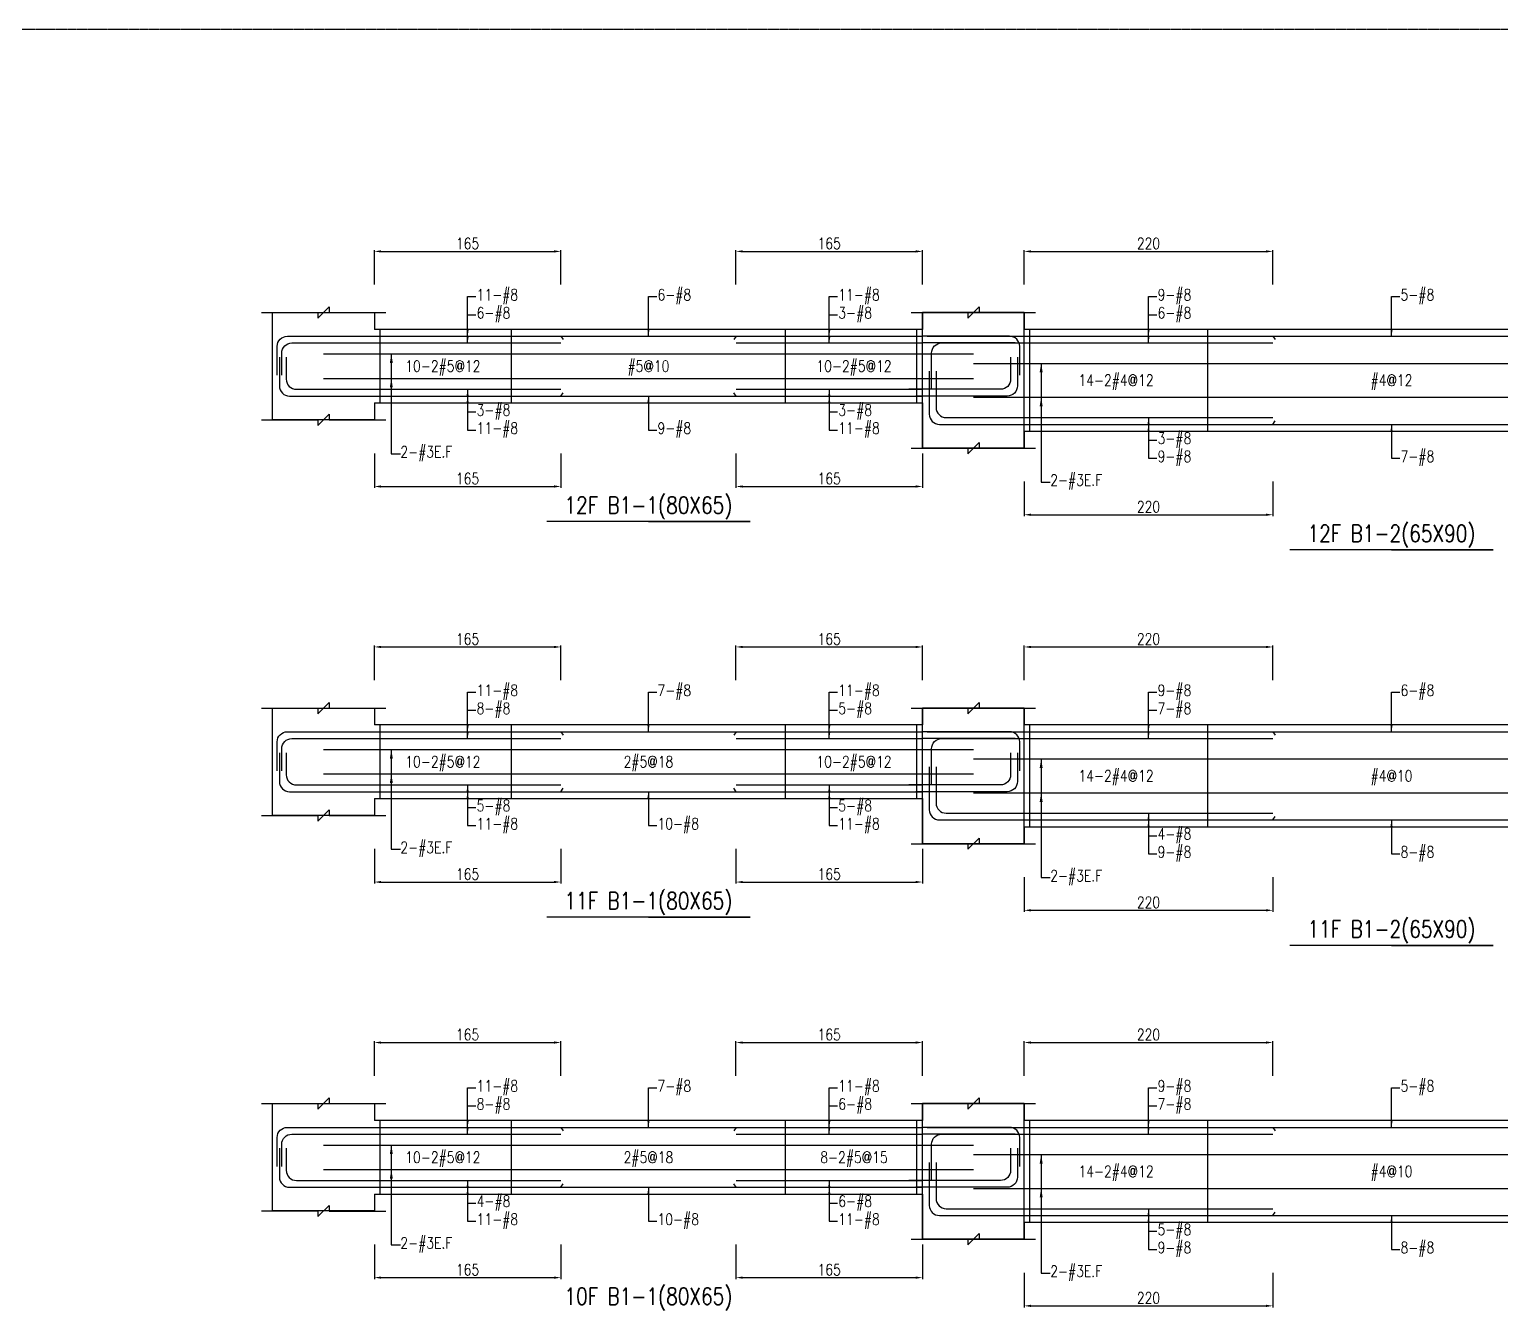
# Model space of a CAD drawing. Header units: millimetres. Extents: x 0 to 84580, y -12276 to 4373.
# Drawn here: x 32665 to 33967, y 935 to 2069 of the extents above; entities that cross this region are included whole.
import ezdxf
from ezdxf.enums import TextEntityAlignment as Align

# ---------------------------------------------------------------- set-up
doc = ezdxf.new("R2010")
doc.units = ezdxf.units.MM
doc.header["$MEASUREMENT"] = 0
doc.linetypes.add('CENTER', pattern=[2, 1.25, -0.25, 0.25, -0.25])
for name, color, linetype in [('S-DIM', 2, 'Continuous'), ('S-GRID', 1, 'CENTER'), ('S-LEADER', 2, 'Continuous'), ('S-RC', 130, 'Continuous'), ('S-REINF', 6, 'Continuous'), ('S-TEXT', 2, 'Continuous')]:
    doc.layers.add(name, color=color, linetype=linetype)
doc.styles.add('CS4', font='romans.shx', dxfattribs={"width": 0.8, "bigfont": 'lsp.shx'})
doc.styles.get("Standard").update_dxf_attribs({"font": 'arial.ttf'})
doc.dimstyles.new('ISO-25', dxfattribs={"dimtxt": 2.5, "dimasz": 2.5, "dimexe": 1.25, "dimexo": 0.625, "dimtad": 1, "dimtxsty": 'Standard', "dimcen": 2.5, "dimadec": 0, "dimazin": 0, "dimtfac": 1, "dimtmove": 0, "dimatfit": 3, "dimfxl": 0, "dimarcsym": 0})

# ---------------------------------------------------------------- blocks, each defined once
blk = doc.blocks.new('*D271')
at = {"layer": 'DEFPOINTS', "color": 0, "transparency": 16777216}
for p in [(33135.2, 1172.6), (32970.2, 1142.6), (33135.2, 1142.6)]:
    blk.add_point(p, dxfattribs=at)
at = {"layer": 'S-DIM', "color": 0, "lineweight": -2, "transparency": 16777216}
for p, q in [((32970.2, 1143.2), (32970.2, 1173.8)), ((32976.2, 1172.6), (33129.2, 1172.6)), ((33135.2, 1143.2), (33135.2, 1173.8))]:
    blk.add_line(p, q, dxfattribs=at)
at = {"layer": 'S-DIM', "color": 0, "transparency": 16777216}
for points in [[(32976.2, 1173.6), (32976.2, 1171.6), (32970.2, 1172.6)], [(33129.2, 1173.6), (33129.2, 1171.6), (33135.2, 1172.6)]]:
    blk.add_solid(points, dxfattribs=at)
at = {"layer": 'S-DIM', "color": 0, "transparency": 16777216, "insert": (33052.7, 1179.6), "char_height": 10, "attachment_point": 5, "style": 'CS4'}
blk.add_mtext('165', dxfattribs=at)
blk = doc.blocks.new('*D272')
at = {"layer": 'DEFPOINTS', "color": 0, "transparency": 16777216}
for p in [(33455.2, 1172.6), (33290.2, 1142.6), (33455.2, 1142.6)]:
    blk.add_point(p, dxfattribs=at)
at = {"layer": 'S-DIM', "color": 0, "lineweight": -2, "transparency": 16777216}
for p, q in [((33290.2, 1143.2), (33290.2, 1173.8)), ((33296.2, 1172.6), (33449.2, 1172.6)), ((33455.2, 1143.2), (33455.2, 1173.8))]:
    blk.add_line(p, q, dxfattribs=at)
at = {"layer": 'S-DIM', "color": 0, "transparency": 16777216}
for points in [[(33296.2, 1173.6), (33296.2, 1171.6), (33290.2, 1172.6)], [(33449.2, 1173.6), (33449.2, 1171.6), (33455.2, 1172.6)]]:
    blk.add_solid(points, dxfattribs=at)
at = {"layer": 'S-DIM', "color": 0, "transparency": 16777216, "insert": (33372.7, 1179.6), "char_height": 10, "attachment_point": 5, "style": 'CS4'}
blk.add_mtext('165', dxfattribs=at)
blk = doc.blocks.new('*D273')
at = {"layer": 'DEFPOINTS', "color": 0, "transparency": 16777216}
for p in [(32970.2, 994.6), (33135.2, 994.6), (33135.2, 964.6)]:
    blk.add_point(p, dxfattribs=at)
at = {"layer": 'S-DIM', "color": 0, "lineweight": -2, "transparency": 16777216}
for p, q in [((32970.2, 993.9), (32970.2, 963.3)), ((33135.2, 993.9), (33135.2, 963.3)), ((32976.2, 964.6), (33129.2, 964.6))]:
    blk.add_line(p, q, dxfattribs=at)
at = {"layer": 'S-DIM', "color": 0, "transparency": 16777216}
for points in [[(32976.2, 965.6), (32976.2, 963.6), (32970.2, 964.6)], [(33129.2, 965.6), (33129.2, 963.6), (33135.2, 964.6)]]:
    blk.add_solid(points, dxfattribs=at)
at = {"layer": 'S-DIM', "color": 0, "transparency": 16777216, "insert": (33052.7, 971.6), "char_height": 10, "attachment_point": 5, "style": 'CS4'}
blk.add_mtext('165', dxfattribs=at)
blk = doc.blocks.new('*D274')
at = {"layer": 'DEFPOINTS', "color": 0, "transparency": 16777216}
for p in [(33290.2, 994.6), (33455.2, 994.6), (33455.2, 964.6)]:
    blk.add_point(p, dxfattribs=at)
at = {"layer": 'S-DIM', "color": 0, "lineweight": -2, "transparency": 16777216}
for p, q in [((33290.2, 993.9), (33290.2, 963.3)), ((33455.2, 993.9), (33455.2, 963.3)), ((33296.2, 964.6), (33449.2, 964.6))]:
    blk.add_line(p, q, dxfattribs=at)
at = {"layer": 'S-DIM', "color": 0, "transparency": 16777216}
for points in [[(33296.2, 965.6), (33296.2, 963.6), (33290.2, 964.6)], [(33449.2, 965.6), (33449.2, 963.6), (33455.2, 964.6)]]:
    blk.add_solid(points, dxfattribs=at)
at = {"layer": 'S-DIM', "color": 0, "transparency": 16777216, "insert": (33372.7, 971.6), "char_height": 10, "attachment_point": 5, "style": 'CS4'}
blk.add_mtext('165', dxfattribs=at)
blk = doc.blocks.new('*D275')
at = {"layer": 'DEFPOINTS', "color": 0, "transparency": 16777216}
for p in [(33135.2, 1522.6), (32970.2, 1492.6), (33135.2, 1492.6)]:
    blk.add_point(p, dxfattribs=at)
at = {"layer": 'S-DIM', "color": 0, "lineweight": -2, "transparency": 16777216}
for p, q in [((32970.2, 1493.2), (32970.2, 1523.8)), ((33135.2, 1493.2), (33135.2, 1523.8)), ((32976.2, 1522.6), (33129.2, 1522.6))]:
    blk.add_line(p, q, dxfattribs=at)
at = {"layer": 'S-DIM', "color": 0, "transparency": 16777216}
for points in [[(32976.2, 1523.6), (32976.2, 1521.6), (32970.2, 1522.6)], [(33129.2, 1523.6), (33129.2, 1521.6), (33135.2, 1522.6)]]:
    blk.add_solid(points, dxfattribs=at)
at = {"layer": 'S-DIM', "color": 0, "transparency": 16777216, "insert": (33052.7, 1529.6), "char_height": 10, "attachment_point": 5, "style": 'CS4'}
blk.add_mtext('165', dxfattribs=at)
blk = doc.blocks.new('*D276')
at = {"layer": 'DEFPOINTS', "color": 0, "transparency": 16777216}
for p in [(33455.2, 1522.6), (33290.2, 1492.6), (33455.2, 1492.6)]:
    blk.add_point(p, dxfattribs=at)
at = {"layer": 'S-DIM', "color": 0, "lineweight": -2, "transparency": 16777216}
for p, q in [((33290.2, 1493.2), (33290.2, 1523.8)), ((33455.2, 1493.2), (33455.2, 1523.8)), ((33296.2, 1522.6), (33449.2, 1522.6))]:
    blk.add_line(p, q, dxfattribs=at)
at = {"layer": 'S-DIM', "color": 0, "transparency": 16777216}
for points in [[(33296.2, 1523.6), (33296.2, 1521.6), (33290.2, 1522.6)], [(33449.2, 1523.6), (33449.2, 1521.6), (33455.2, 1522.6)]]:
    blk.add_solid(points, dxfattribs=at)
at = {"layer": 'S-DIM', "color": 0, "transparency": 16777216, "insert": (33372.7, 1529.6), "char_height": 10, "attachment_point": 5, "style": 'CS4'}
blk.add_mtext('165', dxfattribs=at)
blk = doc.blocks.new('*D277')
at = {"layer": 'DEFPOINTS', "color": 0, "transparency": 16777216}
for p in [(32970.2, 1344.6), (33135.2, 1344.6), (33135.2, 1314.6)]:
    blk.add_point(p, dxfattribs=at)
at = {"layer": 'S-DIM', "color": 0, "lineweight": -2, "transparency": 16777216}
for p, q in [((32970.2, 1343.9), (32970.2, 1313.3)), ((33135.2, 1343.9), (33135.2, 1313.3)), ((32976.2, 1314.6), (33129.2, 1314.6))]:
    blk.add_line(p, q, dxfattribs=at)
at = {"layer": 'S-DIM', "color": 0, "transparency": 16777216}
for points in [[(32976.2, 1315.6), (32976.2, 1313.6), (32970.2, 1314.6)], [(33129.2, 1315.6), (33129.2, 1313.6), (33135.2, 1314.6)]]:
    blk.add_solid(points, dxfattribs=at)
at = {"layer": 'S-DIM', "color": 0, "transparency": 16777216, "insert": (33052.7, 1321.6), "char_height": 10, "attachment_point": 5, "style": 'CS4'}
blk.add_mtext('165', dxfattribs=at)
blk = doc.blocks.new('*D278')
at = {"layer": 'DEFPOINTS', "color": 0, "transparency": 16777216}
for p in [(33290.2, 1344.6), (33455.2, 1344.6), (33455.2, 1314.6)]:
    blk.add_point(p, dxfattribs=at)
at = {"layer": 'S-DIM', "color": 0, "lineweight": -2, "transparency": 16777216}
for p, q in [((33290.2, 1343.9), (33290.2, 1313.3)), ((33455.2, 1343.9), (33455.2, 1313.3)), ((33296.2, 1314.6), (33449.2, 1314.6))]:
    blk.add_line(p, q, dxfattribs=at)
at = {"layer": 'S-DIM', "color": 0, "transparency": 16777216}
for points in [[(33296.2, 1315.6), (33296.2, 1313.6), (33290.2, 1314.6)], [(33449.2, 1315.6), (33449.2, 1313.6), (33455.2, 1314.6)]]:
    blk.add_solid(points, dxfattribs=at)
at = {"layer": 'S-DIM', "color": 0, "transparency": 16777216, "insert": (33372.7, 1321.6), "char_height": 10, "attachment_point": 5, "style": 'CS4'}
blk.add_mtext('165', dxfattribs=at)
blk = doc.blocks.new('*D279')
at = {"layer": 'DEFPOINTS', "color": 0, "transparency": 16777216}
for p in [(33135.2, 1872.6), (32970.2, 1842.6), (33135.2, 1842.6)]:
    blk.add_point(p, dxfattribs=at)
at = {"layer": 'S-DIM', "color": 0, "lineweight": -2, "transparency": 16777216}
for p, q in [((32970.2, 1843.2), (32970.2, 1873.8)), ((32976.2, 1872.6), (33129.2, 1872.6)), ((33135.2, 1843.2), (33135.2, 1873.8))]:
    blk.add_line(p, q, dxfattribs=at)
at = {"layer": 'S-DIM', "color": 0, "transparency": 16777216}
for points in [[(32976.2, 1873.6), (32976.2, 1871.6), (32970.2, 1872.6)], [(33129.2, 1873.6), (33129.2, 1871.6), (33135.2, 1872.6)]]:
    blk.add_solid(points, dxfattribs=at)
at = {"layer": 'S-DIM', "color": 0, "transparency": 16777216, "insert": (33052.7, 1879.6), "char_height": 10, "attachment_point": 5, "style": 'CS4'}
blk.add_mtext('165', dxfattribs=at)
blk = doc.blocks.new('*D280')
at = {"layer": 'DEFPOINTS', "color": 0, "transparency": 16777216}
for p in [(33455.2, 1872.6), (33290.2, 1842.6), (33455.2, 1842.6)]:
    blk.add_point(p, dxfattribs=at)
at = {"layer": 'S-DIM', "color": 0, "lineweight": -2, "transparency": 16777216}
for p, q in [((33290.2, 1843.2), (33290.2, 1873.8)), ((33296.2, 1872.6), (33449.2, 1872.6)), ((33455.2, 1843.2), (33455.2, 1873.8))]:
    blk.add_line(p, q, dxfattribs=at)
at = {"layer": 'S-DIM', "color": 0, "transparency": 16777216}
for points in [[(33296.2, 1873.6), (33296.2, 1871.6), (33290.2, 1872.6)], [(33449.2, 1873.6), (33449.2, 1871.6), (33455.2, 1872.6)]]:
    blk.add_solid(points, dxfattribs=at)
at = {"layer": 'S-DIM', "color": 0, "transparency": 16777216, "insert": (33372.7, 1879.6), "char_height": 10, "attachment_point": 5, "style": 'CS4'}
blk.add_mtext('165', dxfattribs=at)
blk = doc.blocks.new('*D281')
at = {"layer": 'DEFPOINTS', "color": 0, "transparency": 16777216}
for p in [(32970.2, 1694.6), (33135.2, 1694.6), (33135.2, 1664.6)]:
    blk.add_point(p, dxfattribs=at)
at = {"layer": 'S-DIM', "color": 0, "lineweight": -2, "transparency": 16777216}
for p, q in [((32970.2, 1693.9), (32970.2, 1663.3)), ((33135.2, 1693.9), (33135.2, 1663.3)), ((32976.2, 1664.6), (33129.2, 1664.6))]:
    blk.add_line(p, q, dxfattribs=at)
at = {"layer": 'S-DIM', "color": 0, "transparency": 16777216}
for points in [[(32976.2, 1665.6), (32976.2, 1663.6), (32970.2, 1664.6)], [(33129.2, 1665.6), (33129.2, 1663.6), (33135.2, 1664.6)]]:
    blk.add_solid(points, dxfattribs=at)
at = {"layer": 'S-DIM', "color": 0, "transparency": 16777216, "insert": (33052.7, 1671.6), "char_height": 10, "attachment_point": 5, "style": 'CS4'}
blk.add_mtext('165', dxfattribs=at)
blk = doc.blocks.new('*D282')
at = {"layer": 'DEFPOINTS', "color": 0, "transparency": 16777216}
for p in [(33290.2, 1694.6), (33455.2, 1694.6), (33455.2, 1664.6)]:
    blk.add_point(p, dxfattribs=at)
at = {"layer": 'S-DIM', "color": 0, "lineweight": -2, "transparency": 16777216}
for p, q in [((33290.2, 1693.9), (33290.2, 1663.3)), ((33455.2, 1693.9), (33455.2, 1663.3)), ((33296.2, 1664.6), (33449.2, 1664.6))]:
    blk.add_line(p, q, dxfattribs=at)
at = {"layer": 'S-DIM', "color": 0, "transparency": 16777216}
for points in [[(33296.2, 1665.6), (33296.2, 1663.6), (33290.2, 1664.6)], [(33449.2, 1665.6), (33449.2, 1663.6), (33455.2, 1664.6)]]:
    blk.add_solid(points, dxfattribs=at)
at = {"layer": 'S-DIM', "color": 0, "transparency": 16777216, "insert": (33372.7, 1671.6), "char_height": 10, "attachment_point": 5, "style": 'CS4'}
blk.add_mtext('165', dxfattribs=at)
blk = doc.blocks.new('*D219')
at = {"layer": 'DEFPOINTS', "color": 0, "transparency": 16777216}
for p in [(33765.2, 1172.6), (33545.2, 1142.6), (33765.2, 1142.6)]:
    blk.add_point(p, dxfattribs=at)
at = {"layer": 'S-DIM', "color": 0, "lineweight": -2, "transparency": 16777216}
for p, q in [((33545.2, 1143.2), (33545.2, 1173.8)), ((33551.2, 1172.6), (33759.2, 1172.6)), ((33765.2, 1143.2), (33765.2, 1173.8))]:
    blk.add_line(p, q, dxfattribs=at)
at = {"layer": 'S-DIM', "color": 0, "transparency": 16777216}
for points in [[(33551.2, 1173.6), (33551.2, 1171.6), (33545.2, 1172.6)], [(33759.2, 1173.6), (33759.2, 1171.6), (33765.2, 1172.6)]]:
    blk.add_solid(points, dxfattribs=at)
at = {"layer": 'S-DIM', "color": 0, "transparency": 16777216, "insert": (33655.2, 1179.6), "char_height": 10, "attachment_point": 5, "style": 'CS4'}
blk.add_mtext('220', dxfattribs=at)
blk = doc.blocks.new('*D221')
at = {"layer": 'DEFPOINTS', "color": 0, "transparency": 16777216}
for p in [(33545.2, 969.6), (33765.2, 969.6), (33765.2, 939.6)]:
    blk.add_point(p, dxfattribs=at)
at = {"layer": 'S-DIM', "color": 0, "lineweight": -2, "transparency": 16777216}
for p, q in [((33545.2, 968.9), (33545.2, 938.3)), ((33765.2, 968.9), (33765.2, 938.3)), ((33551.2, 939.6), (33759.2, 939.6))]:
    blk.add_line(p, q, dxfattribs=at)
at = {"layer": 'S-DIM', "color": 0, "transparency": 16777216}
for points in [[(33551.2, 940.6), (33551.2, 938.6), (33545.2, 939.6)], [(33759.2, 940.6), (33759.2, 938.6), (33765.2, 939.6)]]:
    blk.add_solid(points, dxfattribs=at)
at = {"layer": 'S-DIM', "color": 0, "transparency": 16777216, "insert": (33655.2, 946.6), "char_height": 10, "attachment_point": 5, "style": 'CS4'}
blk.add_mtext('220', dxfattribs=at)
blk = doc.blocks.new('*D223')
at = {"layer": 'DEFPOINTS', "color": 0, "transparency": 16777216}
for p in [(33765.2, 1522.6), (33545.2, 1492.6), (33765.2, 1492.6)]:
    blk.add_point(p, dxfattribs=at)
at = {"layer": 'S-DIM', "color": 0, "lineweight": -2, "transparency": 16777216}
for p, q in [((33545.2, 1493.2), (33545.2, 1523.8)), ((33765.2, 1493.2), (33765.2, 1523.8)), ((33551.2, 1522.6), (33759.2, 1522.6))]:
    blk.add_line(p, q, dxfattribs=at)
at = {"layer": 'S-DIM', "color": 0, "transparency": 16777216}
for points in [[(33551.2, 1523.6), (33551.2, 1521.6), (33545.2, 1522.6)], [(33759.2, 1523.6), (33759.2, 1521.6), (33765.2, 1522.6)]]:
    blk.add_solid(points, dxfattribs=at)
at = {"layer": 'S-DIM', "color": 0, "transparency": 16777216, "insert": (33655.2, 1529.6), "char_height": 10, "attachment_point": 5, "style": 'CS4'}
blk.add_mtext('220', dxfattribs=at)
blk = doc.blocks.new('*D225')
at = {"layer": 'DEFPOINTS', "color": 0, "transparency": 16777216}
for p in [(33545.2, 1319.6), (33765.2, 1319.6), (33765.2, 1289.6)]:
    blk.add_point(p, dxfattribs=at)
at = {"layer": 'S-DIM', "color": 0, "lineweight": -2, "transparency": 16777216}
for p, q in [((33545.2, 1318.9), (33545.2, 1288.3)), ((33765.2, 1318.9), (33765.2, 1288.3)), ((33551.2, 1289.6), (33759.2, 1289.6))]:
    blk.add_line(p, q, dxfattribs=at)
at = {"layer": 'S-DIM', "color": 0, "transparency": 16777216}
for points in [[(33551.2, 1290.6), (33551.2, 1288.6), (33545.2, 1289.6)], [(33759.2, 1290.6), (33759.2, 1288.6), (33765.2, 1289.6)]]:
    blk.add_solid(points, dxfattribs=at)
at = {"layer": 'S-DIM', "color": 0, "transparency": 16777216, "insert": (33655.2, 1296.6), "char_height": 10, "attachment_point": 5, "style": 'CS4'}
blk.add_mtext('220', dxfattribs=at)
blk = doc.blocks.new('*D234')
at = {"layer": 'DEFPOINTS', "color": 0, "transparency": 16777216}
for p in [(33765.2, 1872.6), (33545.2, 1842.6), (33765.2, 1842.6)]:
    blk.add_point(p, dxfattribs=at)
at = {"layer": 'S-DIM', "color": 0, "lineweight": -2, "transparency": 16777216}
for p, q in [((33545.2, 1843.2), (33545.2, 1873.8)), ((33551.2, 1872.6), (33759.2, 1872.6)), ((33765.2, 1843.2), (33765.2, 1873.8))]:
    blk.add_line(p, q, dxfattribs=at)
at = {"layer": 'S-DIM', "color": 0, "transparency": 16777216}
for points in [[(33551.2, 1873.6), (33551.2, 1871.6), (33545.2, 1872.6)], [(33759.2, 1873.6), (33759.2, 1871.6), (33765.2, 1872.6)]]:
    blk.add_solid(points, dxfattribs=at)
at = {"layer": 'S-DIM', "color": 0, "transparency": 16777216, "insert": (33655.2, 1879.6), "char_height": 10, "attachment_point": 5, "style": 'CS4'}
blk.add_mtext('220', dxfattribs=at)
blk = doc.blocks.new('*D236')
at = {"layer": 'DEFPOINTS', "color": 0, "transparency": 16777216}
for p in [(33545.2, 1669.6), (33765.2, 1669.6), (33765.2, 1639.6)]:
    blk.add_point(p, dxfattribs=at)
at = {"layer": 'S-DIM', "color": 0, "lineweight": -2, "transparency": 16777216}
for p, q in [((33545.2, 1668.9), (33545.2, 1638.3)), ((33765.2, 1668.9), (33765.2, 1638.3)), ((33551.2, 1639.6), (33759.2, 1639.6))]:
    blk.add_line(p, q, dxfattribs=at)
at = {"layer": 'S-DIM', "color": 0, "transparency": 16777216}
for points in [[(33551.2, 1640.6), (33551.2, 1638.6), (33545.2, 1639.6)], [(33759.2, 1640.6), (33759.2, 1638.6), (33765.2, 1639.6)]]:
    blk.add_solid(points, dxfattribs=at)
at = {"layer": 'S-DIM', "color": 0, "transparency": 16777216, "insert": (33655.2, 1646.6), "char_height": 10, "attachment_point": 5, "style": 'CS4'}
blk.add_mtext('220', dxfattribs=at)

msp = doc.modelspace()

# ---------------------------------------------------------------- linework, layer by layer
at = {"layer": 'S-GRID'}
msp.add_lwpolyline([(32603, 0), (35832, 0), (35832, 2069), (32603, 2069), (32603, 0)], dxfattribs=at)
at = {"layer": 'S-RC'}
for points in [[(32870.225, 1818.558), (32920.225, 1818.548), (32920.224, 1813.548), (32930.226, 1823.546), (32930.225, 1818.546), (32980.225, 1818.536)], [(33445.225, 1818.558), (33495.225, 1818.548), (33495.224, 1813.548), (33505.226, 1823.546), (33505.225, 1818.546), (33555.225, 1818.536)], [(33445.225, 1818.558), (33495.225, 1818.548), (33495.224, 1813.548), (33505.226, 1823.546), (33505.225, 1818.546), (33555.225, 1818.536)], [(32970.225, 1738.558), (32970.225, 1723.558), (32880.225, 1723.558), (32880.225, 1818.558), (32970.225, 1818.558), (32970.225, 1803.558)], [(33455.225, 1738.558), (33455.225, 1698.558), (33545.225, 1698.558), (33545.225, 1818.558), (33455.225, 1818.558), (33455.225, 1803.558)], [(33545.225, 1713.558), (33545.225, 1698.558), (33455.225, 1698.558), (33455.225, 1818.558), (33545.225, 1818.558), (33545.225, 1803.558)], [(33455.225, 1803.558), (32970.225, 1803.558)], [(34195.225, 1803.558), (33545.225, 1803.558)], [(32970.225, 1738.558), (33455.225, 1738.558)], [(32870.225, 1723.558), (32920.225, 1723.548), (32920.224, 1718.548), (32930.226, 1728.546), (32930.225, 1723.546), (32980.225, 1723.536)], [(33545.225, 1713.558), (34195.225, 1713.558)], [(33445.225, 1698.558), (33495.225, 1698.548), (33495.224, 1693.548), (33505.226, 1703.546), (33505.225, 1698.546), (33555.225, 1698.536)], [(33445.225, 1698.558), (33495.225, 1698.548), (33495.224, 1693.548), (33505.226, 1703.546), (33505.225, 1698.546), (33555.225, 1698.536)], [(33212.725, 1633.558), (33302.725, 1633.558), (33122.725, 1633.558)], [(33870.225, 1608.558), (33960.225, 1608.558), (33780.225, 1608.558)], [(32870.225, 1468.558), (32920.225, 1468.548), (32920.224, 1463.548), (32930.226, 1473.546), (32930.225, 1468.546), (32980.225, 1468.536)], [(33445.225, 1468.558), (33495.225, 1468.548), (33495.224, 1463.548), (33505.226, 1473.546), (33505.225, 1468.546), (33555.225, 1468.536)], [(33445.225, 1468.558), (33495.225, 1468.548), (33495.224, 1463.548), (33505.226, 1473.546), (33505.225, 1468.546), (33555.225, 1468.536)], [(32970.225, 1388.558), (32970.225, 1373.558), (32880.225, 1373.558), (32880.225, 1468.558), (32970.225, 1468.558), (32970.225, 1453.558)], [(33455.225, 1388.558), (33455.225, 1348.558), (33545.225, 1348.558), (33545.225, 1468.558), (33455.225, 1468.558), (33455.225, 1453.558)], [(33545.225, 1363.558), (33545.225, 1348.558), (33455.225, 1348.558), (33455.225, 1468.558), (33545.225, 1468.558), (33545.225, 1453.558)], [(33455.225, 1453.558), (32970.225, 1453.558)], [(34195.225, 1453.558), (33545.225, 1453.558)], [(32970.225, 1388.558), (33455.225, 1388.558)], [(32870.225, 1373.558), (32920.225, 1373.548), (32920.224, 1368.548), (32930.226, 1378.546), (32930.225, 1373.546), (32980.225, 1373.536)], [(33545.225, 1363.558), (34195.225, 1363.558)], [(33445.225, 1348.558), (33495.225, 1348.548), (33495.224, 1343.548), (33505.226, 1353.546), (33505.225, 1348.546), (33555.225, 1348.536)], [(33445.225, 1348.558), (33495.225, 1348.548), (33495.224, 1343.548), (33505.226, 1353.546), (33505.225, 1348.546), (33555.225, 1348.536)], [(33212.725, 1283.558), (33302.725, 1283.558), (33122.725, 1283.558)], [(33870.225, 1258.558), (33960.225, 1258.558), (33780.225, 1258.558)], [(32870.225, 1118.558), (32920.225, 1118.548), (32920.224, 1113.548), (32930.226, 1123.546), (32930.225, 1118.546), (32980.225, 1118.536)], [(33445.225, 1118.558), (33495.225, 1118.548), (33495.224, 1113.548), (33505.226, 1123.546), (33505.225, 1118.546), (33555.225, 1118.536)], [(33445.225, 1118.558), (33495.225, 1118.548), (33495.224, 1113.548), (33505.226, 1123.546), (33505.225, 1118.546), (33555.225, 1118.536)], [(32970.225, 1038.558), (32970.225, 1023.558), (32880.225, 1023.558), (32880.225, 1118.558), (32970.225, 1118.558), (32970.225, 1103.558)], [(33455.225, 1038.558), (33455.225, 998.558), (33545.225, 998.558), (33545.225, 1118.558), (33455.225, 1118.558), (33455.225, 1103.558)], [(33545.225, 1013.558), (33545.225, 998.558), (33455.225, 998.558), (33455.225, 1118.558), (33545.225, 1118.558), (33545.225, 1103.558)], [(33455.225, 1103.558), (32970.225, 1103.558)], [(34195.225, 1103.558), (33545.225, 1103.558)], [(32870.225, 1023.558), (32920.225, 1023.548), (32920.224, 1018.548), (32930.226, 1028.546), (32930.225, 1023.546), (32980.225, 1023.536)], [(32970.225, 1038.558), (33455.225, 1038.558)], [(33445.225, 998.558), (33495.225, 998.548), (33495.224, 993.548), (33505.226, 1003.546), (33505.225, 998.546), (33555.225, 998.536)], [(33445.225, 998.558), (33495.225, 998.548), (33495.224, 993.548), (33505.226, 1003.546), (33505.225, 998.546), (33555.225, 998.536)], [(33545.225, 1013.558), (34195.225, 1013.558)]]:
    msp.add_lwpolyline(points, dxfattribs=at)
at = {"layer": 'S-REINF'}
for points in [[(32884.225, 1763.058), (32884.225, 1788.558, -0.41421356), (32893.225, 1797.558), (32970.225, 1797.558)], [(33541.225, 1763.058), (33541.225, 1788.558, 0.41421356), (33532.225, 1797.558), (33455.225, 1797.558)], [(32888.225, 1763.058), (32888.225, 1782.558, -0.41421356), (32897.225, 1791.558), (32970.225, 1791.558)], [(33463.225, 1750.558), (33463.225, 1782.558, -0.41421356), (33472.225, 1791.558), (33545.225, 1791.558)], [(32886.225, 1779.058), (32886.225, 1753.558, 0.41421356), (32895.225, 1744.558), (32970.225, 1744.558)], [(32892.225, 1779.058), (32892.225, 1759.558, 0.41421356), (32901.225, 1750.558), (32970.225, 1750.558)], [(33533.225, 1779.058), (33533.225, 1759.558, -0.41421356), (33524.225, 1750.558), (33443.225, 1750.558)], [(33539.225, 1779.058), (33539.225, 1753.558, -0.41421356), (33530.225, 1744.558), (33449.225, 1744.558)], [(33461.225, 1766.558), (33461.225, 1728.558, 0.41421356), (33470.225, 1719.558), (33545.225, 1719.558)], [(33467.225, 1766.558), (33467.225, 1734.558, 0.41421356), (33476.225, 1725.558), (33545.225, 1725.558)], [(32884.225, 1413.058), (32884.225, 1438.558, -0.41421356), (32893.225, 1447.558), (32970.225, 1447.558)], [(33541.225, 1413.058), (33541.225, 1438.558, 0.41421356), (33532.225, 1447.558), (33455.225, 1447.558)], [(32888.225, 1413.058), (32888.225, 1432.558, -0.41421356), (32897.225, 1441.558), (32970.225, 1441.558)], [(33463.225, 1400.558), (33463.225, 1432.558, -0.41421356), (33472.225, 1441.558), (33545.225, 1441.558)], [(32886.225, 1429.058), (32886.225, 1403.558, 0.41421356), (32895.225, 1394.558), (32970.225, 1394.558)], [(32892.225, 1429.058), (32892.225, 1409.558, 0.41421356), (32901.225, 1400.558), (32970.225, 1400.558)], [(33533.225, 1429.058), (33533.225, 1409.558, -0.41421356), (33524.225, 1400.558), (33443.225, 1400.558)], [(33539.225, 1429.058), (33539.225, 1403.558, -0.41421356), (33530.225, 1394.558), (33449.225, 1394.558)], [(33461.225, 1416.558), (33461.225, 1378.558, 0.41421356), (33470.225, 1369.558), (33545.225, 1369.558)], [(33467.225, 1416.558), (33467.225, 1384.558, 0.41421356), (33476.225, 1375.558), (33545.225, 1375.558)], [(32884.225, 1063.058), (32884.225, 1088.558, -0.41421356), (32893.225, 1097.558), (32970.225, 1097.558)], [(33541.225, 1063.058), (33541.225, 1088.558, 0.41421356), (33532.225, 1097.558), (33455.225, 1097.558)], [(32888.225, 1063.058), (32888.225, 1082.558, -0.41421356), (32897.225, 1091.558), (32970.225, 1091.558)], [(33463.225, 1050.558), (33463.225, 1082.558, -0.41421356), (33472.225, 1091.558), (33545.225, 1091.558)], [(32886.225, 1079.058), (32886.225, 1053.558, 0.41421356), (32895.225, 1044.558), (32970.225, 1044.558)], [(32892.225, 1079.058), (32892.225, 1059.558, 0.41421356), (32901.225, 1050.558), (32970.225, 1050.558)], [(33533.225, 1079.058), (33533.225, 1059.558, -0.41421356), (33524.225, 1050.558), (33443.225, 1050.558)], [(33539.225, 1079.058), (33539.225, 1053.558, -0.41421356), (33530.225, 1044.558), (33449.225, 1044.558)], [(33461.225, 1066.558), (33461.225, 1028.558, 0.41421356), (33470.225, 1019.558), (33545.225, 1019.558)], [(33467.225, 1066.558), (33467.225, 1034.558, 0.41421356), (33476.225, 1025.558), (33545.225, 1025.558)]]:
    msp.add_lwpolyline(points, format="xyb", dxfattribs=at)
for points in [[(32970.225, 1797.558), (33135.225, 1797.558)], [(33135.225, 1797.558), (33137.225, 1794.558)], [(33135.225, 1797.558), (33290.225, 1797.558)], [(33290.225, 1797.558), (33288.225, 1794.558)], [(33290.225, 1797.558), (33455.225, 1797.558)], [(33459.225, 1797.558), (33545.225, 1797.558)], [(33545.225, 1797.558), (33765.225, 1797.558)], [(33765.225, 1797.558), (33767.225, 1794.558)], [(33765.225, 1797.558), (33975.225, 1797.558)], [(32970.225, 1791.558), (33135.225, 1791.558)], [(33290.225, 1791.558), (33455.225, 1791.558)], [(33537.225, 1791.558), (33455.225, 1791.558)], [(33545.225, 1791.558), (33765.225, 1791.558)], [(32970.225, 1750.558), (33135.225, 1750.558)], [(32970.225, 1744.558), (33135.225, 1744.558)], [(33135.225, 1744.558), (33137.225, 1747.558)], [(33135.225, 1744.558), (33290.225, 1744.558)], [(33290.225, 1744.558), (33288.225, 1747.558)], [(33290.225, 1750.558), (33455.225, 1750.558)], [(33290.225, 1744.558), (33455.225, 1744.558)], [(33545.225, 1725.558), (33765.225, 1725.558)], [(33545.225, 1719.558), (33765.225, 1719.558)], [(33765.225, 1719.558), (33767.225, 1722.558)], [(33765.225, 1719.558), (33975.225, 1719.558)], [(32970.225, 1447.558), (33135.225, 1447.558)], [(33135.225, 1447.558), (33137.225, 1444.558)], [(33135.225, 1447.558), (33290.225, 1447.558)], [(33290.225, 1447.558), (33288.225, 1444.558)], [(33290.225, 1447.558), (33455.225, 1447.558)], [(33459.225, 1447.558), (33545.225, 1447.558)], [(33545.225, 1447.558), (33765.225, 1447.558)], [(33765.225, 1447.558), (33767.225, 1444.558)], [(33765.225, 1447.558), (33975.225, 1447.558)], [(32970.225, 1441.558), (33135.225, 1441.558)], [(33290.225, 1441.558), (33455.225, 1441.558)], [(33537.225, 1441.558), (33455.225, 1441.558)], [(33545.225, 1441.558), (33765.225, 1441.558)], [(32970.225, 1400.558), (33135.225, 1400.558)], [(32970.225, 1394.558), (33135.225, 1394.558)], [(33135.225, 1394.558), (33137.225, 1397.558)], [(33135.225, 1394.558), (33290.225, 1394.558)], [(33290.225, 1394.558), (33288.225, 1397.558)], [(33290.225, 1400.558), (33455.225, 1400.558)], [(33290.225, 1394.558), (33455.225, 1394.558)], [(33545.225, 1375.558), (33765.225, 1375.558)], [(33545.225, 1369.558), (33765.225, 1369.558)], [(33765.225, 1369.558), (33767.225, 1372.558)], [(33765.225, 1369.558), (33975.225, 1369.558)], [(32970.225, 1097.558), (33135.225, 1097.558)], [(33135.225, 1097.558), (33137.225, 1094.558)], [(33135.225, 1097.558), (33290.225, 1097.558)], [(33290.225, 1097.558), (33288.225, 1094.558)], [(33290.225, 1097.558), (33455.225, 1097.558)], [(33459.225, 1097.558), (33545.225, 1097.558)], [(33545.225, 1097.558), (33765.225, 1097.558)], [(33765.225, 1097.558), (33767.225, 1094.558)], [(33765.225, 1097.558), (33975.225, 1097.558)], [(32970.225, 1091.558), (33135.225, 1091.558)], [(33290.225, 1091.558), (33455.225, 1091.558)], [(33537.225, 1091.558), (33455.225, 1091.558)], [(33545.225, 1091.558), (33765.225, 1091.558)], [(32970.225, 1050.558), (33135.225, 1050.558)], [(32970.225, 1044.558), (33135.225, 1044.558)], [(33135.225, 1044.558), (33137.225, 1047.558)], [(33135.225, 1044.558), (33290.225, 1044.558)], [(33290.225, 1044.558), (33288.225, 1047.558)], [(33290.225, 1050.558), (33455.225, 1050.558)], [(33290.225, 1044.558), (33455.225, 1044.558)], [(33545.225, 1025.558), (33765.225, 1025.558)], [(33545.225, 1019.558), (33765.225, 1019.558)], [(33765.225, 1019.558), (33767.225, 1022.558)], [(33765.225, 1019.558), (33975.225, 1019.558)]]:
    msp.add_lwpolyline(points, dxfattribs=at)
at = {"layer": 'S-REINF', "color": 1}
for points in [[(32975.225, 1738.558), (32975.225, 1803.558)], [(33091.475, 1738.558), (33091.475, 1803.558)], [(33333.975, 1738.558), (33333.975, 1803.558)], [(33450.225, 1738.558), (33450.225, 1803.558)], [(33550.225, 1713.558), (33550.225, 1803.558)], [(33707.725, 1713.558), (33707.725, 1803.558)], [(32925.225, 1781.891), (33500.225, 1781.891)], [(33500.225, 1773.558), (34240.225, 1773.558)], [(32925.225, 1760.225), (33500.225, 1760.225)], [(33500.225, 1743.558), (34240.225, 1743.558)], [(32975.225, 1388.558), (32975.225, 1453.558)], [(33091.475, 1388.558), (33091.475, 1453.558)], [(33333.975, 1388.558), (33333.975, 1453.558)], [(33450.225, 1388.558), (33450.225, 1453.558)], [(33550.225, 1363.558), (33550.225, 1453.558)], [(33707.725, 1363.558), (33707.725, 1453.558)], [(32925.225, 1431.891), (33500.225, 1431.891)], [(33500.225, 1423.558), (34240.225, 1423.558)], [(32925.225, 1410.225), (33500.225, 1410.225)], [(33500.225, 1393.558), (34240.225, 1393.558)], [(32975.225, 1038.558), (32975.225, 1103.558)], [(33091.475, 1038.558), (33091.475, 1103.558)], [(33333.975, 1038.558), (33333.975, 1103.558)], [(33450.225, 1038.558), (33450.225, 1103.558)], [(33550.225, 1013.558), (33550.225, 1103.558)], [(33707.725, 1013.558), (33707.725, 1103.558)], [(32925.225, 1081.891), (33500.225, 1081.891)], [(33500.225, 1073.558), (34240.225, 1073.558)], [(32925.225, 1060.225), (33500.225, 1060.225)], [(33500.225, 1043.558), (34240.225, 1043.558)]]:
    msp.add_lwpolyline(points, dxfattribs=at)

# ---------------------------------------------------------------- texts
at = {"layer": 'S-LEADER', "char_height": 10, "attachment_point": 4, "style": 'CS4'}
for s, insert in [('11-#8', (33060.725, 1832.558)), ('6-#8', (33220.725, 1832.558)), ('11-#8', (33380.725, 1832.558)), ('9-#8', (33663.225, 1832.558)), ('5-#8', (33878.225, 1832.558)), ('6-#8', (33060.725, 1816.558)), ('3-#8', (33380.725, 1816.558)), ('6-#8', (33663.225, 1816.558)), ('3-#8', (33060.725, 1730.558)), ('3-#8', (33380.725, 1730.558)), ('11-#8', (33060.725, 1714.558)), ('9-#8', (33220.725, 1714.558)), ('11-#8', (33380.725, 1714.558)), ('3-#8', (33663.225, 1705.558)), ('9-#8', (33663.225, 1689.558)), ('7-#8', (33878.225, 1689.558)), ('11-#8', (33060.725, 1482.558)), ('7-#8', (33220.725, 1482.558)), ('11-#8', (33380.725, 1482.558)), ('9-#8', (33663.225, 1482.558)), ('6-#8', (33878.225, 1482.558)), ('8-#8', (33060.725, 1466.558)), ('5-#8', (33380.725, 1466.558)), ('7-#8', (33663.225, 1466.558)), ('5-#8', (33060.725, 1380.558)), ('5-#8', (33380.725, 1380.558)), ('11-#8', (33060.725, 1364.558)), ('10-#8', (33220.725, 1364.558)), ('11-#8', (33380.725, 1364.558)), ('4-#8', (33663.225, 1355.558)), ('9-#8', (33663.225, 1339.558)), ('8-#8', (33878.225, 1339.558)), ('11-#8', (33060.725, 1132.558)), ('7-#8', (33220.725, 1132.558)), ('11-#8', (33380.725, 1132.558)), ('9-#8', (33663.225, 1132.558)), ('5-#8', (33878.225, 1132.558)), ('8-#8', (33060.725, 1116.558)), ('6-#8', (33380.725, 1116.558)), ('7-#8', (33663.225, 1116.558)), ('4-#8', (33060.725, 1030.558)), ('6-#8', (33380.725, 1030.558)), ('11-#8', (33060.725, 1014.558)), ('10-#8', (33220.725, 1014.558)), ('11-#8', (33380.725, 1014.558)), ('5-#8', (33663.225, 1005.558)), ('9-#8', (33663.225, 989.558)), ('8-#8', (33878.225, 989.558))]:
    msp.add_mtext(s, dxfattribs=dict(at, insert=insert))
at = {"layer": 'S-LEADER', "color": 3, "char_height": 10, "attachment_point": 4, "style": 'CS4'}
for insert in [(32993.225, 1693.558), (33568.225, 1668.558), (32993.225, 1343.558), (33568.225, 1318.558), (32993.225, 993.558), (33568.225, 968.558)]:
    msp.add_mtext('2-#3E.F', dxfattribs=dict(at, insert=insert))
at = {"layer": 'S-RC', "style": 'CS4', "width": 0.8}
for s, p in [('12F B1-1(80X65)', (33212.725, 1640.558)), ('12F B1-2(65X90)', (33870.225, 1615.558)), ('11F B1-1(80X65)', (33212.725, 1290.558)), ('11F B1-2(65X90)', (33870.225, 1265.558)), ('10F B1-1(80X65)', (33212.725, 940.558))]:
    msp.add_text(s, height=15, dxfattribs=at).set_placement(p, align=Align.CENTER)
at = {"layer": 'S-TEXT', "color": 1, "style": 'CS4', "width": 0.8}
for s, p in [('10-2#5@12', (33030.85, 1766.058)), ('#5@10', (33212.725, 1766.058)), ('10-2#5@12', (33394.6, 1766.058)), ('14-2#4@12', (33626.475, 1753.558)), ('#4@12', (33870.225, 1753.558)), ('10-2#5@12', (33030.85, 1416.058)), ('2#5@18', (33212.725, 1416.058)), ('10-2#5@12', (33394.6, 1416.058)), ('14-2#4@12', (33626.475, 1403.558)), ('#4@10', (33870.225, 1403.558)), ('10-2#5@12', (33030.85, 1066.058)), ('2#5@18', (33212.725, 1066.058)), ('8-2#5@15', (33394.6, 1066.058)), ('14-2#4@12', (33626.475, 1053.558)), ('#4@10', (33870.225, 1053.558))]:
    msp.add_text(s, height=10, dxfattribs=at).set_placement(p, align=Align.CENTER)

# ---------------------------------------------------------------- dimensions: what is measured, and where the dimension line sits
at = {"layer": 'S-DIM'}
for p1, p2, distance, picture, middle in [((32970.225, 1842.558), (33135.225, 1842.558), 30, '*D279', (33052.725, 1879.558)), ((33290.225, 1842.558), (33455.225, 1842.558), 30, '*D280', (33372.725, 1879.558)), ((33545.225, 1842.558), (33765.225, 1842.558), 30, '*D234', (33655.225, 1879.558)), ((32970.225, 1694.558), (33135.225, 1694.558), -30, '*D281', (33052.725, 1671.558)), ((33290.225, 1694.558), (33455.225, 1694.558), -30, '*D282', (33372.725, 1671.558)), ((33545.225, 1669.558), (33765.225, 1669.558), -30, '*D236', (33655.225, 1646.558)), ((32970.225, 1492.558), (33135.225, 1492.558), 30, '*D275', (33052.725, 1529.558)), ((33290.225, 1492.558), (33455.225, 1492.558), 30, '*D276', (33372.725, 1529.558)), ((33545.225, 1492.558), (33765.225, 1492.558), 30, '*D223', (33655.225, 1529.558)), ((32970.225, 1344.558), (33135.225, 1344.558), -30, '*D277', (33052.725, 1321.558)), ((33290.225, 1344.558), (33455.225, 1344.558), -30, '*D278', (33372.725, 1321.558)), ((33545.225, 1319.558), (33765.225, 1319.558), -30, '*D225', (33655.225, 1296.558)), ((32970.225, 1142.558), (33135.225, 1142.558), 30, '*D271', (33052.725, 1179.558)), ((33290.225, 1142.558), (33455.225, 1142.558), 30, '*D272', (33372.725, 1179.558)), ((33545.225, 1142.558), (33765.225, 1142.558), 30, '*D219', (33655.225, 1179.558)), ((32970.225, 994.558), (33135.225, 994.558), -30, '*D273', (33052.725, 971.558)), ((33290.225, 994.558), (33455.225, 994.558), -30, '*D274', (33372.725, 971.558)), ((33545.225, 969.558), (33765.225, 969.558), -30, '*D221', (33655.225, 946.558))]:
    dim = msp.add_aligned_dim(p1=p1, p2=p2, distance=distance, dimstyle='ISO-25', override={"dimtxt": 10, "dimasz": 6, "dimgap": 2, "dimtxsty": 'CS4'}, dxfattribs=at)
    dim.commit()
    dim.dimension.update_dxf_attribs({"geometry": picture, "text_midpoint": middle})

# ---------------------------------------------------------------- leaders
at = {"layer": 'S-LEADER', "annotation_type": 0, "has_hookline": 1, "hookline_direction": 0}
for points, override, text_width in [([(33052.725, 1797.558), (33052.725, 1832.558), (33060.1, 1832.558)], {"dimasz": 6, "dimtad": 0}, 37.333), ([(33212.725, 1797.558), (33212.725, 1832.558), (33220.1, 1832.558)], {"dimasz": 6, "dimtad": 0}, 30.476), ([(33372.725, 1797.558), (33372.725, 1832.558), (33380.1, 1832.558)], {"dimasz": 6, "dimtad": 0}, 37.333), ([(33655.225, 1797.558), (33655.225, 1832.558), (33662.6, 1832.558)], {"dimasz": 6, "dimtad": 0}, 30.857), ([(33870.225, 1797.558), (33870.225, 1832.558), (33877.6, 1832.558)], {"dimasz": 6, "dimtad": 0}, 30.857), ([(33052.725, 1791.558), (33052.725, 1816.558), (33060.1, 1816.558)], {"dimasz": 6, "dimtad": 0}, 30.476), ([(33372.725, 1791.558), (33372.725, 1816.558), (33380.1, 1816.558)], {"dimasz": 6, "dimtad": 0}, 30.857), ([(33655.225, 1791.558), (33655.225, 1816.558), (33662.6, 1816.558)], {"dimasz": 6, "dimtad": 0}, 30.476), ([(32985.225, 1760.225), (32985.225, 1693.558), (32992.6, 1693.558)], {"dimasz": 8, "dimtad": 0}, 49.524), ([(33052.725, 1750.558), (33052.725, 1730.558), (33060.1, 1730.558)], {"dimasz": 6, "dimtad": 0}, 30.857), ([(33052.725, 1744.558), (33052.725, 1714.558), (33060.1, 1714.558)], {"dimasz": 6, "dimtad": 0}, 37.333), ([(33212.725, 1744.558), (33212.725, 1714.558), (33220.1, 1714.558)], {"dimasz": 6, "dimtad": 0}, 30.857), ([(33372.725, 1750.558), (33372.725, 1730.558), (33380.1, 1730.558)], {"dimasz": 6, "dimtad": 0}, 30.857), ([(33372.725, 1744.558), (33372.725, 1714.558), (33380.1, 1714.558)], {"dimasz": 6, "dimtad": 0}, 37.333), ([(33560.225, 1743.558), (33560.225, 1668.558), (33567.6, 1668.558)], {"dimasz": 8, "dimtad": 0}, 49.524), ([(33655.225, 1725.558), (33655.225, 1705.558), (33662.6, 1705.558)], {"dimasz": 6, "dimtad": 0}, 30.857), ([(33655.225, 1719.558), (33655.225, 1689.558), (33662.6, 1689.558)], {"dimasz": 6, "dimtad": 0}, 30.857), ([(33870.225, 1719.558), (33870.225, 1689.558), (33877.6, 1689.558)], {"dimasz": 6, "dimtad": 0}, 30.857), ([(33052.725, 1447.558), (33052.725, 1482.558), (33060.1, 1482.558)], {"dimasz": 6, "dimtad": 0}, 37.333), ([(33212.725, 1447.558), (33212.725, 1482.558), (33220.1, 1482.558)], {"dimasz": 6, "dimtad": 0}, 30.857), ([(33372.725, 1447.558), (33372.725, 1482.558), (33380.1, 1482.558)], {"dimasz": 6, "dimtad": 0}, 37.333), ([(33655.225, 1447.558), (33655.225, 1482.558), (33662.6, 1482.558)], {"dimasz": 6, "dimtad": 0}, 30.857), ([(33870.225, 1447.558), (33870.225, 1482.558), (33877.6, 1482.558)], {"dimasz": 6, "dimtad": 0}, 30.476), ([(33052.725, 1441.558), (33052.725, 1466.558), (33060.1, 1466.558)], {"dimasz": 6, "dimtad": 0}, 30.857), ([(33372.725, 1441.558), (33372.725, 1466.558), (33380.1, 1466.558)], {"dimasz": 6, "dimtad": 0}, 30.857), ([(33655.225, 1441.558), (33655.225, 1466.558), (33662.6, 1466.558)], {"dimasz": 6, "dimtad": 0}, 30.857), ([(32985.225, 1410.225), (32985.225, 1343.558), (32992.6, 1343.558)], {"dimasz": 8, "dimtad": 0}, 49.524), ([(33052.725, 1400.558), (33052.725, 1380.558), (33060.1, 1380.558)], {"dimasz": 6, "dimtad": 0}, 30.857), ([(33052.725, 1394.558), (33052.725, 1364.558), (33060.1, 1364.558)], {"dimasz": 6, "dimtad": 0}, 37.333), ([(33212.725, 1394.558), (33212.725, 1364.558), (33220.1, 1364.558)], {"dimasz": 6, "dimtad": 0}, 37.333), ([(33372.725, 1400.558), (33372.725, 1380.558), (33380.1, 1380.558)], {"dimasz": 6, "dimtad": 0}, 30.857), ([(33372.725, 1394.558), (33372.725, 1364.558), (33380.1, 1364.558)], {"dimasz": 6, "dimtad": 0}, 37.333), ([(33560.225, 1393.558), (33560.225, 1318.558), (33567.6, 1318.558)], {"dimasz": 8, "dimtad": 0}, 49.524), ([(33655.225, 1375.558), (33655.225, 1355.558), (33662.6, 1355.558)], {"dimasz": 6, "dimtad": 0}, 30.857), ([(33655.225, 1369.558), (33655.225, 1339.558), (33662.6, 1339.558)], {"dimasz": 6, "dimtad": 0}, 30.857), ([(33870.225, 1369.558), (33870.225, 1339.558), (33877.6, 1339.558)], {"dimasz": 6, "dimtad": 0}, 30.857), ([(33052.725, 1097.558), (33052.725, 1132.558), (33060.1, 1132.558)], {"dimasz": 6, "dimtad": 0}, 37.333), ([(33212.725, 1097.558), (33212.725, 1132.558), (33220.1, 1132.558)], {"dimasz": 6, "dimtad": 0}, 30.857), ([(33372.725, 1097.558), (33372.725, 1132.558), (33380.1, 1132.558)], {"dimasz": 6, "dimtad": 0}, 37.333), ([(33655.225, 1097.558), (33655.225, 1132.558), (33662.6, 1132.558)], {"dimasz": 6, "dimtad": 0}, 30.857), ([(33870.225, 1097.558), (33870.225, 1132.558), (33877.6, 1132.558)], {"dimasz": 6, "dimtad": 0}, 30.857), ([(33052.725, 1091.558), (33052.725, 1116.558), (33060.1, 1116.558)], {"dimasz": 6, "dimtad": 0}, 30.857), ([(33372.725, 1091.558), (33372.725, 1116.558), (33380.1, 1116.558)], {"dimasz": 6, "dimtad": 0}, 30.476), ([(33655.225, 1091.558), (33655.225, 1116.558), (33662.6, 1116.558)], {"dimasz": 6, "dimtad": 0}, 30.857), ([(32985.225, 1060.225), (32985.225, 993.558), (32992.6, 993.558)], {"dimasz": 8, "dimtad": 0}, 49.524), ([(33052.725, 1050.558), (33052.725, 1030.558), (33060.1, 1030.558)], {"dimasz": 6, "dimtad": 0}, 30.857), ([(33052.725, 1044.558), (33052.725, 1014.558), (33060.1, 1014.558)], {"dimasz": 6, "dimtad": 0}, 37.333), ([(33212.725, 1044.558), (33212.725, 1014.558), (33220.1, 1014.558)], {"dimasz": 6, "dimtad": 0}, 37.333), ([(33372.725, 1050.558), (33372.725, 1030.558), (33380.1, 1030.558)], {"dimasz": 6, "dimtad": 0}, 30.476), ([(33372.725, 1044.558), (33372.725, 1014.558), (33380.1, 1014.558)], {"dimasz": 6, "dimtad": 0}, 37.333), ([(33560.225, 1043.558), (33560.225, 968.558), (33567.6, 968.558)], {"dimasz": 8, "dimtad": 0}, 49.524), ([(33655.225, 1025.558), (33655.225, 1005.558), (33662.6, 1005.558)], {"dimasz": 6, "dimtad": 0}, 30.857), ([(33655.225, 1019.558), (33655.225, 989.558), (33662.6, 989.558)], {"dimasz": 6, "dimtad": 0}, 30.857), ([(33870.225, 1019.558), (33870.225, 989.558), (33877.6, 989.558)], {"dimasz": 6, "dimtad": 0}, 30.857)]:
    msp.add_leader(points, dimstyle='ISO-25', override=override, dxfattribs=dict(at, text_width=text_width))
at = {"layer": 'S-LEADER'}
for points in [[(32985.225, 1781.891), (32985.225, 1693.558), (32993.225, 1693.558)], [(33560.225, 1773.558), (33560.225, 1668.558), (33568.225, 1668.558)], [(32985.225, 1431.891), (32985.225, 1343.558), (32993.225, 1343.558)], [(33560.225, 1423.558), (33560.225, 1318.558), (33568.225, 1318.558)], [(32985.225, 1081.891), (32985.225, 993.558), (32993.225, 993.558)], [(33560.225, 1073.558), (33560.225, 968.558), (33568.225, 968.558)]]:
    msp.add_leader(points, dimstyle='ISO-25', override={"dimasz": 8}, dxfattribs=at)

doc.saveas('drawing.dxf')
